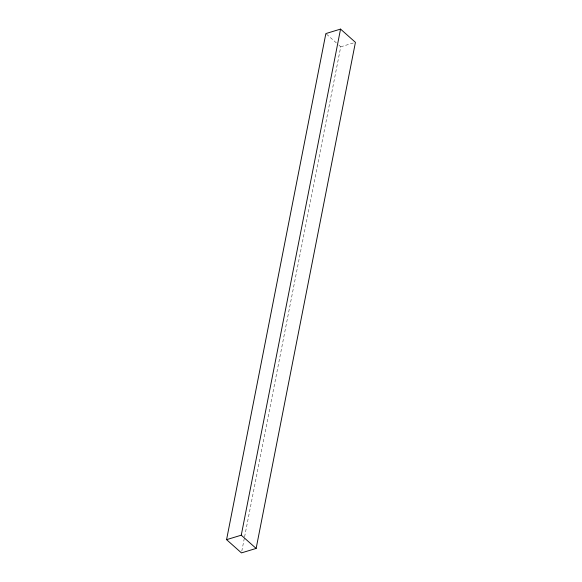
<?xml version="1.0" encoding="UTF-8"?>
<svg xmlns="http://www.w3.org/2000/svg" width="582" height="582" viewBox="0 0 582 582"><rect width="100%" height="100%" fill="white"/><g stroke="black" fill="none" stroke-linecap="round" stroke-linejoin="round"><path stroke-width="0.44" stroke-dasharray="2.91 2.18" d="M241.799 551.118L244.418 537.753M244.593 536.859L340.739 46.807L338.709 45.003M340.739 46.807L354.562 42.61M326.538 34.171L338.033 44.399"/><path stroke-width="0.87" d="M226.573 539.659L325.862 33.567L340.55 29.1L355.427 42.341L256.138 548.433L241.45 552.9L226.573 539.659L241.261 535.193L256.138 548.433M241.261 535.193L340.55 29.1"/></g></svg>
